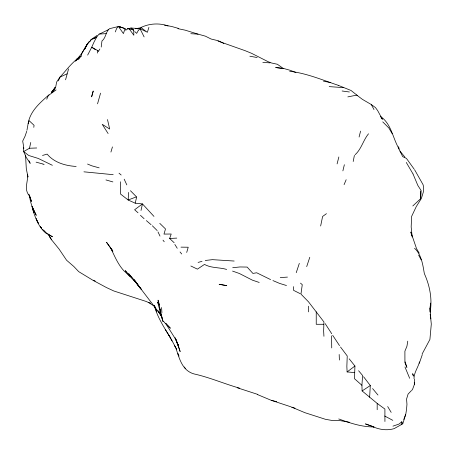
<?xml version="1.0" encoding="UTF-8"?>
<svg xmlns="http://www.w3.org/2000/svg" width="454" height="454" viewBox="0 0 454 454"><rect width="100%" height="100%" fill="white"/><g stroke="black" fill="none" stroke-linecap="round" stroke-linejoin="round"><path stroke-width="0.68" d="M26.746 131.274L25.072 136.166L22.7 141.069L23.585 146.353L23.665 151.545L26.139 157.232L30.202 163.349L29.028 160.801M377.178 409.724L377.189 403.419L362.116 390.928L361.923 385.298L362.604 375.492L358.598 370.742M120.458 181.782L120.543 194.04L128.164 200.004L135.196 203.182L142.454 203.908L153.974 216.416M300.497 283.126L302.268 284.686L300.951 294.084L308.544 301.876L323.946 321.954L323.645 330.96L323.929 336.3M331.59 335.864L331.732 347.929M411.772 390.349L412.533 389.43L414.371 384.464L414.479 379.079M369.635 397.227L370.305 385.548L363.558 376.724M384.93 421.516L384.907 409.06L377.189 403.419M293.664 286.639L293.545 290.322L300.173 293.664M316.239 311.841L316.234 324.298L323.77 324.281M128.567 192.422L128.164 200.004L136.461 196.826L130.451 190.714M412.805 205.963L420.665 198.659L421.187 190.674L417.816 185.397L413.061 174.041M101.214 47.068L101.957 40.985C106.049 37.898 105.51 31.82 109.493 28.693L118.874 26.4L125.054 28.602L125.781 30.293L127.478 28.829M430.148 312.17C432.39 298.919 429.813 285.742 424.337 273.58C422.816 264.818 421.545 254.649 414.559 248.264M338.854 156.965L337.095 163.9M361.923 385.298L354.495 378.698L354.932 366.02L349.205 358.836M413.991 378.591C414.008 372.518 418.083 367.547 419.462 361.923M33.789 127.364L34.073 125.321L29.118 120.668L28.148 123.613L26.934 130.304M430.023 311.54L429.949 308.158L430.676 303.062M407.766 341.153L406.943 346.237L404.9 351.175L404.923 361.026L406.903 367.388L406.114 365.663M97.462 53.095L97.888 50.649L91.725 47.227L94.08 41.955L96.753 37.012L98.995 34.078L106.202 33.63M353.195 161.516L354.404 155.347M320.643 226.001L322.607 216.467L326.454 213.664M52.358 165.296L38.255 158.446L28.693 155.478L23.665 151.545L29.487 148.242L30.753 142.471M141.007 210.486L142.454 203.908L134.634 209.754L137.999 212.767M401.171 424.569L401.83 421.76L402.777 423.815L394.106 428.65C386.808 430.806 379.039 429.615 372.229 426.402L373.954 426.942C361.742 427.01 350.074 423.071 338.746 418.946M135.196 203.182L136.665 196.962M342.884 170.874L344.359 164.717M65.558 79.796L68.565 68.889M97.542 103.835L100.561 93.149M359.086 137.023L360.572 131.138M28.148 123.613C29.987 111.247 40.122 102.649 48.992 94.829M296.241 272.684L299.322 263.371M186.702 252.447L188.217 247.226L180.987 247.146M110.924 152.056L112.444 146.909M147.38 32.308L148.906 27.359M306.7 266.606L309.787 257.276M422.294 354.682L419.303 363.285M174.16 242.725L169.648 238.486L171.203 234.02L163.979 234.088L165.5 228.952L159.768 223.34M402.777 423.815L405.836 413.946L406.529 409.44L406.966 404.315L406.563 399.083L408.084 394.083L411.296 390.724M403.776 419.479L405.66 414.519M115.276 31.916L116.701 28.352L118.375 26.44L125.054 28.602L123.437 33.596L118.375 26.44M78.485 59.673L80.494 56.557L81.589 55.763C72.771 61.233 66.954 69.593 60.036 77.044M58.384 80.874L59.968 77.118L67.039 73.82M344.075 184.659L346.164 179.722M46.734 99.216L48.328 95.584L56.131 89.841L51.852 92.054L55.683 87.106L56.642 82.038L59.849 77.237M84.824 48.987L86.958 44.611L81.153 54.718M422.095 354.075L429.91 339.456L431.3 324.077L430.647 317.522M84.404 49.486L88.621 42.04L90.363 40.962M87.656 55.087L91.725 47.227L95.522 49.775M86.805 44.935L81.283 54.083L75.256 61.273M138.3 30.446L136.677 33.375L134.77 31.593M99.88 48.981L98.24 51.597L97.888 50.649M51.614 92.457L55.127 87.264M368.512 133.788C363.206 140.229 361.475 148.963 355.181 154.666M51.852 92.054L55.672 87.321L51.33 92.644M76.573 60.144L80.494 56.557M87.123 44.413L91.299 39.725L96.753 37.012L93.847 38.806M138.51 30.202L141.671 27.155C149.854 23.438 159.638 22.87 168.065 25.986M401.83 421.76L398.958 424.087L392.96 426.147M340.517 347.015L347.231 355.97L346.856 366.526L347.111 371.94L354.932 366.02M90.647 39.867L97.043 35.44M362.116 390.928L370.305 385.548M99.574 34.033L108.438 29.658M42.523 155.455L47.125 154.099C54.151 162.617 65.512 165.818 76.141 166.448M198.103 262.418L202.019 261.345M127.636 28.857L130.962 28.029L139.974 28.596L146.903 32.052L141.188 27.688L135.366 28.761M347.843 96.889L356.753 95.119L362.417 99.364L371.31 104.551L375.498 107.604L377.722 110.702L382.376 119.288L380.492 116.428C390.338 123.176 392.267 135.088 397.097 145.161L402.681 156.619L406.421 158.384L414.037 168.973M205.242 260.488L212.427 259.654L234.173 261.039M232.726 267.707L239.916 266.958L247.146 267.071L252.912 273.427L256.686 272.769L270.584 279.59M137.358 28.829L139.974 28.596L144.117 36.905M280.254 277.593L287.456 277.099M169.648 238.486L176.771 238.106M29.487 148.242L36.706 147.981M127.568 28.846L129.237 28.88L133.72 30.06L133.828 35.253L129.237 28.88M329.207 86.618L343.706 87.633M190.805 33.692L198.052 34.141L205.373 36.155L211.11 39.027L218.283 40.746L223.828 43.436M262.843 62.408L270.09 62.868M83.939 171.828L113.182 174.682M347.111 371.94L354.455 372.564M349.279 422.226L339.342 420.495L332.64 420.563L325.49 419.314L304.923 412.692L291.57 407.09M342.1 90.987L349.376 91.992M289.703 71.284C306.484 73.225 322.226 79.932 338.128 85.273M249.859 56.205L257.146 57.533M164.552 25.135L171.674 26.48L178.604 28.443M239.542 388.153C224.946 384.01 210.911 377.955 196.134 374.414C181.708 371.837 179.341 357.735 175.261 346.283M323.481 81.158L330.779 82.628M177.872 28.647L185.17 30.163L198.052 34.141M271.413 400.371L276.73 401.671M226.654 269.438C219.316 267.224 211.326 268.263 204.476 264.421L197.422 269.143L190.85 265.993M36.099 162.146L42.926 164.013M99.159 167.855L91.833 165.823L87.543 164.053M105.964 179.937L112.887 181.923M286.48 285.521L279.596 283.409L272.928 280.572M237.238 387.75L257.781 394.418M291.65 407.113L294.986 408.214M259.211 282.45L252.384 280.141L239.36 273.484L232.561 271.089M158.264 303.55L157.64 301.984L161.476 316.796L163.043 321.489L164.081 321.841M148.691 302.512L150.694 303.204M218.011 41.087L245.188 50.706L251.482 53.277L268.127 61.704L271.56 62.998L277.383 64.258L283.08 68.31L290.361 70.359L295.883 72.526M373.954 426.942L365.436 423.905L372.081 426.312M290.804 406.778L271.072 400.252L257.719 394.662M338.213 85.312L351.067 90.499L357.559 95.652M43.039 164.081L44.14 164.541M93.348 280.231L95.192 281.049M384.697 416.023L392.818 420.342M120.168 27.098L118.874 26.4L120.026 27.047M154.718 306.484L148.418 302.438L145.893 301.365L113.772 290.963L106.384 287.518L93.019 280.328L78.701 271.634L73.849 266.515L66.607 260.261L59.145 249.172L51.603 239.837L47.681 233.407M133.72 30.06L130.962 28.029L132.869 29.811M119.016 173.173L121.173 175.011M146.375 220.627L151.069 224.673M140.456 215.338L144.071 218.663M164.263 322.306L170.358 328.202L166.039 323.566M152.334 225.774L157.175 230.575M382.756 121.876L388.851 127.994L392.25 133.794M377.978 395.042L372.581 388.584M41.637 228.18L40.236 226.682L41.547 228.231M43.51 230.172L46.785 233.662L52.471 236.784L48.482 234.383L49.656 235.887L48.567 234.292M133.714 279.647L136.461 282.757M134.1 280.095L136.336 282.621M42.421 229.264L46.785 233.662C41.541 230.053 38.335 224.492 36.11 218.652L38.312 223.237C35.321 217.988 33.375 212.256 32.052 206.383L33.988 212.79L30.594 201.809L29.016 194.198M400.025 151.125L404.9 157.095M180.068 251.976L181.702 253.979M154.315 305.934L155.007 306.819M112.325 250.211L106.548 242.305L112.864 251.334L110.759 248.196C114.567 255.971 117.807 264.137 123.8 270.68L129.765 276.236L125.287 270.641L129.645 276.146L137.012 283.415L128.641 273.649L141.194 289.187L136.018 282.484L161.425 315.763M163.003 240.143L164.229 241.772M175.074 346.476C168.338 332.856 158.287 320.819 154.451 305.826M184.307 366.997L185.328 368.41M159.468 312.761L161.448 315.587M165.812 323.685L176.175 340.125L175.624 338.911M158.656 311.586L159.07 312.199M325.16 323.606L331.726 333.73M339.513 345.619L332.691 335.296M49.622 236.88L51.603 239.837M158.423 311.234L159.961 313.566M158.015 310.672L161.176 315.853L159.411 312.67M174.535 345.834L176.748 349.239M406.273 162.441L412.992 173.899M108.109 133.544L102.207 124.3L109.658 129.027L107.502 119.567M165.335 329.564L169.944 336.862M174.841 244.445L177.247 248.27M387.688 406.563L391.183 412.374M419.218 253.139L416.573 248.718L410.859 232.068L411.772 235.774M414.559 169.66L423.037 184.625L423.457 186.282L423.446 191.673L421.38 198.443L416.273 206.587L411.625 216.399L411.171 226.926L412.164 236.96M158.718 311.478L160.358 314.35M168.888 335.166L172.049 340.937M418.622 255.086L421.159 259.841M371.31 104.551L373.988 109.573M29.584 196.077C23.392 189.273 28.324 181.929 27.512 174.24L27.972 177.037L26.298 168.701L25.543 155.115M176.226 340.523L178.53 346.016L175.119 337.912L178.53 346.016M157.986 231.915L160.001 236.091M409.656 378.29L404.962 366.94M124.18 179.182L126.819 184.892M413.815 376.207L412.663 373.682L413.072 375.532M154.082 305.463L156.897 311.824L154.354 306.087M179.041 356.118L177.962 353.677L178.689 355.431M154.315 305.888L154.859 307.171M404.707 361.946L405.853 365.084M163.043 321.489L160.268 311.257L161.335 315.099M29.737 196.315L31.434 201.474L29.822 196.531M154.371 305.531L154.945 307.398M159.553 305.173L158.06 300.196L160.432 311.058L160.171 309.083M161.692 316.381L162.753 320.223M398.64 146.67L399.055 149.048M430.165 314.23L430.454 316.205M23.67 147.272L23.818 148.549M429.949 308.158L430.84 318.844M161.573 307.5L161.908 312.681M414.281 382.478L414.371 384.464M420.325 191.089L420.665 198.659M339.172 354.483L339.393 360.039M308.493 306.189L308.669 311.881M91.68 96.543L91.64 96.844L93.229 90.993L91.68 96.543M77.225 58.787L76.017 60.388L77.225 58.787M226.745 285.64L219.208 284.295L226.745 285.64M283.659 68.503L275.777 67.561L283.659 68.503M140.32 288.177L134.242 279.97L140.32 288.177M36.172 215.236L32.427 207.206L36.172 215.236M178.501 346.232L176.243 340.568L180.159 351.606L178.501 346.232"/></g></svg>
